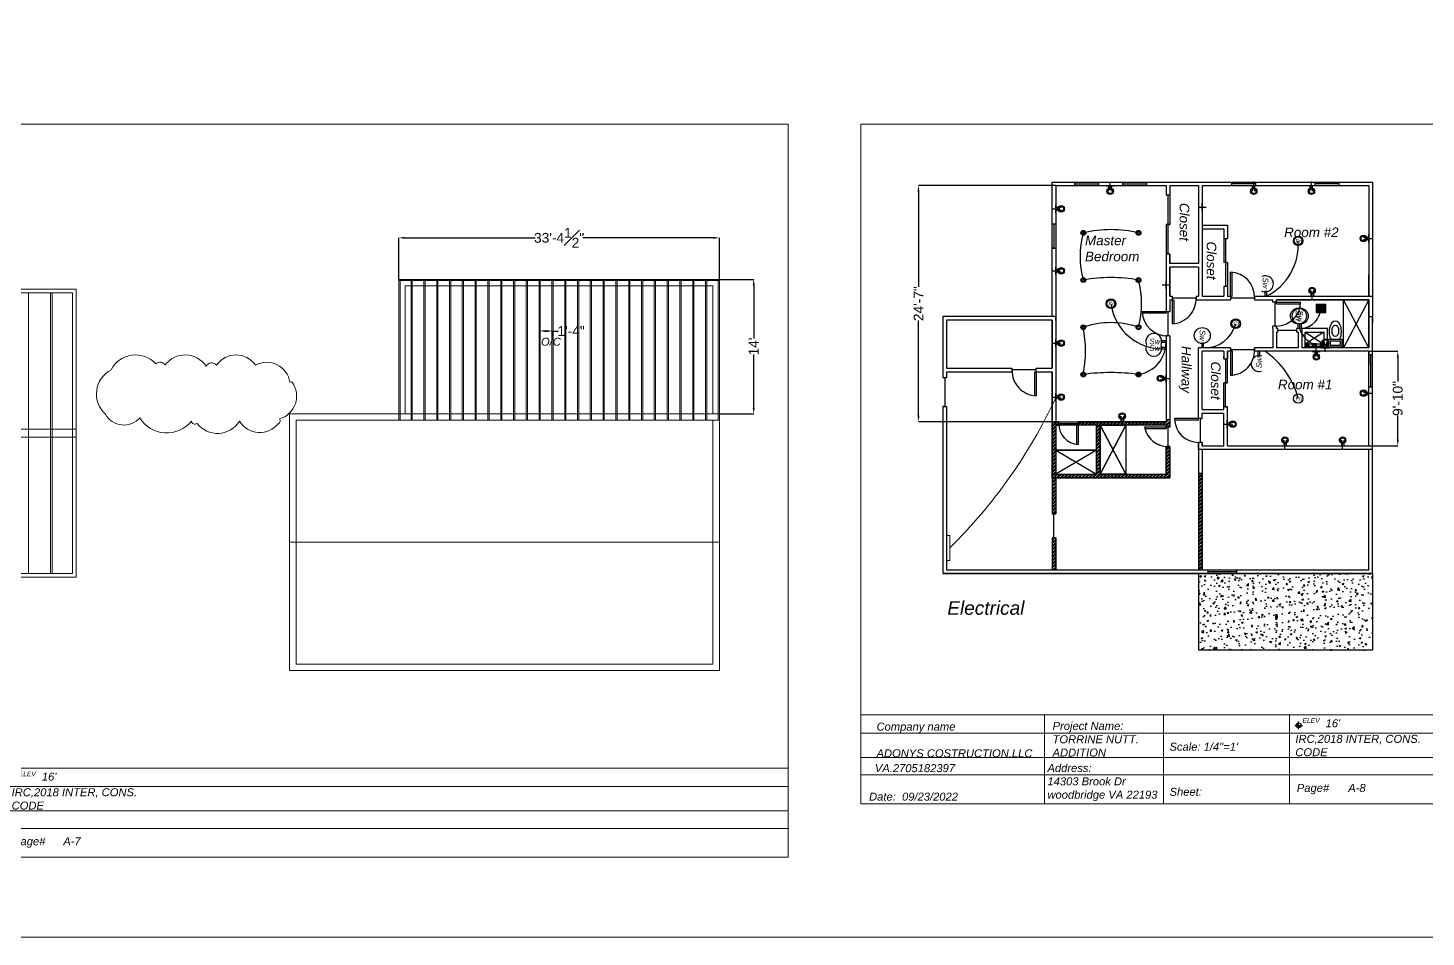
# Model space of a CAD drawing. Header units: inches. Extents: x 173 to 6056, y 183 to 2455.
# Drawn here: x 3331 to 5078, y 183 to 1319 of the extents above; entities that cross this region are included whole.
import ezdxf

# ---------------------------------------------------------------- set-up
doc = ezdxf.new("R2010")
doc.units = ezdxf.units.IN
doc.header["$MEASUREMENT"] = 0
doc.header["$PDMODE"] = 2
doc.header["$PDSIZE"] = 5
for name, color, linetype in [('Electrical', 7, 'Continuous'), ('Insulation', 7, 'Continuous'), ('Right side elevation', 7, 'Continuous')]:
    doc.layers.add(name, color=color, linetype=linetype)
doc.styles.add('Annotative', font='arial.ttf')
doc.styles.get("Standard").update_dxf_attribs({"font": 'ariali.ttf', "height": 10})
doc.dimstyles.get("Standard").update_dxf_attribs({"dimtxt": 12.25, "dimasz": 7.43, "dimexe": 0.18, "dimexo": 0.0625, "dimgap": 0.09, "dimtad": 0, "dimzin": 0, "dimdsep": 46, "dimlunit": 4, "dimtxsty": 'Annotative', "dimcen": 0.09, "dimadec": 0, "dimazin": 0, "dimtfac": 1, "dimtofl": 0, "dimtmove": 0, "dimatfit": 3, "dimfxl": 1, "dimfrac": 1, "dimtolj": 1, "dimtzin": 0, "dimlwd": -1, "dimarcsym": 0})
pattern_1 = [(45, (2617.3995, -2595.7446), (-2.2097087, 2.2097087), []), (45, (2617.3995, -2594.182), (-2.2097087, 2.2097087), [])]

# ---------------------------------------------------------------- blocks, each defined once
blk = doc.blocks.new('*D28')
at = {"layer": 'Defpoints', "color": 0, "lineweight": 0, "transparency": 16777216}
for p in [(4614.8, 1121.7), (4443.4, 826.7), (4614.8, 826.7)]:
    blk.add_point(p, dxfattribs=at)
at = {"layer": 'Right side elevation', "color": 0, "lineweight": -2, "transparency": 16777216}
for p, q in [((4614.8, 1121.7), (4443.2, 1121.7)), ((4614.8, 826.7), (4443.2, 826.7))]:
    blk.add_line(p, q, dxfattribs=at)
at = {"layer": 'Right side elevation', "color": 0, "transparency": 16777216}
for p, q in [((4443.4, 1114.3), (4443.4, 995.4)), ((4443.4, 834.1), (4443.4, 953))]:
    blk.add_line(p, q, dxfattribs=at)
at = {"layer": 'Right side elevation', "color": 0, "lineweight": 0, "transparency": 16777216}
for points in [[(4442.1, 1114.3), (4444.6, 1114.3), (4443.4, 1121.7)], [(4442.1, 834.1), (4444.6, 834.1), (4443.4, 826.7)]]:
    blk.add_solid(points, dxfattribs=at)
at = {"layer": 'Right side elevation', "color": 0, "transparency": 16777216, "insert": (4443.4, 974.2), "char_height": 12.25, "attachment_point": 5, "rotation": 90, "style": 'Annotative'}
blk.add_mtext('\\A1;24\'-7"', dxfattribs=at)
blk = doc.blocks.new('*U44')
at = {"layer": 'Right side elevation'}
for p, q in [((-6.6, 0), (0, 0)), ((-6.6, -2), (0, -2))]:
    blk.add_line(p, q, dxfattribs=at)
blk.add_circle((-15.5, -1.2), 10, dxfattribs=at)
at = {"layer": 'Right side elevation', "insert": (-22.5, 2.4), "char_height": 7, "attachment_point": 1}
blk.add_mtext_dynamic_manual_height_columns('Sw', width=14.504, gutter_width=8, heights=[0], dxfattribs=at)
blk = doc.blocks.new('vanity light')
at = {"layer": 'Right side elevation'}
for points in [[(-12, 2), (-7, 2), (-7, 5), (-12, 5)], [(-11, 3), (-8, 3), (-8, 4), (-11, 4)], [(-2.5, 2), (2.5, 2), (2.5, 5), (-2.5, 5)], [(-1.5, 3), (1.5, 3), (1.5, 4), (-1.5, 4)], [(7, 2), (12, 2), (12, 5), (7, 5)], [(8, 3), (11, 3), (11, 4), (8, 4)]]:
    blk.add_lwpolyline(points, close=True, dxfattribs=at)
for points in [[(-12, 2), (12, 2), (12, 0), (-12, 0)], [(-12, 2), (-12, 0)]]:
    blk.add_lwpolyline(points, dxfattribs=at)
blk = doc.blocks.new('*U31')
at = {"layer": 'Right side elevation'}
for points in [[(-8.5, 0), (8.5, 0), (8.5, 9), (-8.5, 9)], [(-6.5, 2), (6.5, 2), (6.5, 7), (-6.5, 7)]]:
    blk.add_lwpolyline(points, close=True, dxfattribs=at)
blk.add_ellipse((0, 18.8), major_axis=(0, 13.4), ratio=0.577623, start_param=3.896506, end_param=8.669865, dxfattribs=at)
blk.add_ellipse((0.1, 20.1), major_axis=(0, 7.21), ratio=0.575758, dxfattribs=at)
blk = doc.blocks.new('*D32')
at = {"layer": 'Defpoints', "color": 0, "lineweight": 0, "transparency": 16777216}
for p in [(5006.3, 914.7), (5042.3, 914.7), (5006.3, 796.7)]:
    blk.add_point(p, dxfattribs=at)
at = {"layer": 'Right side elevation', "color": 0, "lineweight": -2, "transparency": 16777216}
for p, q in [((5006.4, 914.7), (5042.5, 914.7)), ((5006.4, 796.7), (5042.5, 796.7))]:
    blk.add_line(p, q, dxfattribs=at)
at = {"layer": 'Right side elevation', "color": 0, "transparency": 16777216}
for p, q in [((5042.3, 907.3), (5042.3, 876.8)), ((5042.3, 804.1), (5042.3, 834.6))]:
    blk.add_line(p, q, dxfattribs=at)
at = {"layer": 'Right side elevation', "color": 0, "lineweight": 0, "transparency": 16777216}
for points in [[(5041.1, 907.3), (5043.6, 907.3), (5042.3, 914.7)], [(5041.1, 804.1), (5043.6, 804.1), (5042.3, 796.7)]]:
    blk.add_solid(points, dxfattribs=at)
at = {"layer": 'Right side elevation', "color": 0, "transparency": 16777216, "insert": (5042.3, 855.7), "char_height": 12.25, "attachment_point": 5, "rotation": 90, "style": 'Annotative'}
blk.add_mtext('\\A1;9\'-10"', dxfattribs=at)
blk = doc.blocks.new('recessed light')
at = {"layer": 'Right side elevation'}
for radius in [3, 2]:
    blk.add_circle((0, 0), radius, dxfattribs=at)
blk = doc.blocks.new('*U35')
at = {"layer": 'Right side elevation'}
for p, q in [((-6.9, 3), (0, 3)), ((-6.9, 0), (0, 0))]:
    blk.add_line(p, q, dxfattribs=at)
for radius in [4, 3]:
    blk.add_circle((-6.9, 1.5), radius, dxfattribs=at)
blk = doc.blocks.new('outlets')
at = {"layer": 'Right side elevation'}
for p, q in [((-6.9, 3), (0, 3)), ((-6.9, 0), (0, 0))]:
    blk.add_line(p, q, dxfattribs=at)
for radius in [4, 3]:
    blk.add_circle((-6.9, 1.5), radius, dxfattribs=at)
blk = doc.blocks.new('*D40')
at = {"layer": 'Defpoints', "color": 0, "linetype": 'Continuous', "lineweight": 0, "ltscale": 0.2, "transparency": 16777216}
for p in [(4194.5, 1056.5), (3794, 1004.6), (4194.5, 1004.6)]:
    blk.add_point(p, dxfattribs=at)
at = {"layer": 'Insulation', "color": 0, "lineweight": -2, "ltscale": 0.2, "transparency": 16777216}
for p, q in [((3794, 1004.6), (3794, 1056.6)), ((4194.5, 1004.6), (4194.5, 1056.6))]:
    blk.add_line(p, q, dxfattribs=at)
at = {"layer": 'Insulation', "color": 0, "ltscale": 0.2, "transparency": 16777216}
for p, q in [((3801.4, 1056.5), (3964.4, 1056.5)), ((4187.1, 1056.5), (4024.1, 1056.5))]:
    blk.add_line(p, q, dxfattribs=at)
at = {"layer": 'Insulation', "color": 0, "linetype": 'Continuous', "lineweight": 0, "ltscale": 0.2, "transparency": 16777216}
for points in [[(3801.4, 1057.7), (3801.4, 1055.2), (3794, 1056.5)], [(4187.1, 1057.7), (4187.1, 1055.2), (4194.5, 1056.5)]]:
    blk.add_solid(points, dxfattribs=at)
at = {"layer": 'Insulation', "color": 0, "linetype": 'Continuous', "lineweight": 0, "ltscale": 0.2, "transparency": 16777216, "insert": (3994.3, 1056.5), "char_height": 12.25, "attachment_point": 5, "style": 'Annotative'}
blk.add_mtext('\\A1;33\'-4{\\H1x;\\S1#2;}"', dxfattribs=at)
blk = doc.blocks.new('*D41')
at = {"layer": 'Defpoints', "color": 0, "linetype": 'Continuous', "lineweight": 0, "ltscale": 0.2, "transparency": 16777216}
for p in [(4194.5, 1004.6), (4194.5, 836.6), (4237.4, 836.6)]:
    blk.add_point(p, dxfattribs=at)
at = {"layer": 'Insulation', "color": 0, "lineweight": -2, "ltscale": 0.2, "transparency": 16777216}
for p, q in [((4194.6, 1004.6), (4237.6, 1004.6)), ((4194.6, 836.6), (4237.6, 836.6))]:
    blk.add_line(p, q, dxfattribs=at)
at = {"layer": 'Insulation', "color": 0, "ltscale": 0.2, "transparency": 16777216}
for p, q in [((4237.4, 997.2), (4237.4, 930.5)), ((4237.4, 844), (4237.4, 910.7))]:
    blk.add_line(p, q, dxfattribs=at)
at = {"layer": 'Insulation', "color": 0, "linetype": 'Continuous', "lineweight": 0, "ltscale": 0.2, "transparency": 16777216}
for points in [[(4236.2, 997.2), (4238.7, 997.2), (4237.4, 1004.6)], [(4236.2, 844), (4238.7, 844), (4237.4, 836.6)]]:
    blk.add_solid(points, dxfattribs=at)
at = {"layer": 'Insulation', "color": 0, "linetype": 'Continuous', "lineweight": 0, "ltscale": 0.2, "transparency": 16777216, "insert": (4237.4, 920.6), "char_height": 12.25, "attachment_point": 5, "rotation": 90, "style": 'Annotative'}
blk.add_mtext("\\A1;14'", dxfattribs=at)
blk = doc.blocks.new('*D55')
at = {"color": 0, "lineweight": -2, "ltscale": 0.08, "transparency": 16777216}
for p, q in [((3970, 932.6), (3970, 940.2)), ((3986, 932.6), (3986, 940.2))]:
    blk.add_line(p, q, dxfattribs=at)
at = {"color": 0, "ltscale": 0.08, "transparency": 16777216}
for p, q in [((3977.4, 940), (3978.6, 940)), ((3986, 940), (3993.4, 940))]:
    blk.add_line(p, q, dxfattribs=at)
at = {"color": 0, "linetype": 'Continuous', "lineweight": 0, "ltscale": 0.08, "transparency": 16777216}
for points in [[(3977.4, 941.3), (3977.4, 938.8), (3970, 940)], [(3978.6, 941.3), (3978.6, 938.8), (3986, 940)]]:
    blk.add_solid(points, dxfattribs=at)
at = {"layer": 'Defpoints', "color": 0, "linetype": 'Continuous', "lineweight": 0, "ltscale": 0.08, "transparency": 16777216}
for p in [(3970, 932.5), (3986, 940), (3986, 932.5)]:
    blk.add_point(p, dxfattribs=at)
at = {"color": 0, "linetype": 'Continuous', "lineweight": 0, "ltscale": 0.08, "transparency": 16777216, "insert": (4009.2, 940), "char_height": 12.25, "attachment_point": 5, "style": 'Annotative'}
blk.add_mtext('\\A1;1\'-4"', dxfattribs=at)
blk = doc.blocks.new('Elevation Symbol - Imperial')
at = {"color": 0}
for p, q in [((0, 0), (0.2, 0)), ((0.1, -0.1), (0.1, 0.1))]:
    blk.add_line(p, q, dxfattribs=at)
at = {"color": 0, "const_width": 0.0625}
for points in [[(0.1, 0.03125, 0.41421356), (0.06875, 0, 1)], [(0.1, -0.03125, 0.41421356), (0.13125, 0, 1)]]:
    blk.add_lwpolyline(points, format="xyb", dxfattribs=at)
at = {"color": 0}
blk.add_circle((0.1, 0), 0.0625, dxfattribs=at)
blk.add_attdef('ELEVATION', (0.2, 0.0625), '', height=0.125, dxfattribs=at)
blk = doc.blocks.new('*U111')
at = {"layer": 'Insulation', "linetype": 'Continuous', "lineweight": 0, "ltscale": 0.2}
for p, q in [((-475.1, -374.7), (-475.1, -485.9)), ((-326.3, -374.7), (-326.3, -485.9)), ((-168.9, -374.7), (-168.9, -485.9)), ((-704.6, -397.8), (808.7, -397.8)), ((-704.6, -428.3), (808.7, -428.3)), ((-704.6, -450), (808.7, -450))]:
    blk.add_line(p, q, dxfattribs=at)
for points in [[(-704.6, 430), (808.7, 430), (808.7, -374.7), (-704.6, -374.7)], [(-704.6, -374.7), (808.7, -374.7), (808.7, -485.9), (-704.6, -485.9)]]:
    blk.add_lwpolyline(points, close=True, dxfattribs=at)
at = {"layer": 'Insulation', "linetype": 'Continuous', "lineweight": 0, "ltscale": 0.2, "xscale": 48, "yscale": 48, "zscale": 48}
blk.add_blockref('Elevation Symbol - Imperial', (-162.3, -388), dxfattribs=at).add_auto_attribs({'ELEVATION': 'ELEV'})
at = {"linetype": 'Continuous', "lineweight": 0, "ltscale": 0.08, "char_height": 10, "attachment_point": 1}
for s, width, insert in [('IRC,2018 INTER, CONS. CODE', 161.562, (-161.6, -399.9)), ('VA.2705182397', 17.494, (-687.1, -436.5))]:
    blk.add_mtext_dynamic_manual_height_columns(s, width=width, gutter_width=50, heights=[0], dxfattribs=dict(at, insert=insert))
at = {"layer": 'Insulation', "linetype": 'Continuous', "lineweight": 0, "ltscale": 0.2, "char_height": 10, "attachment_point": 1}
for s, width, gutter_width, insert in [('Project Name:\\PTORRINE NUTT.  \\PADDITION ', 129.423, 20, (-465, -383.7)), ('Scale: 1/4"=1\'', 133.022, 50, (-318.9, -409.7)), ('Address:\\P14303 Brook Dr\\Pwoodbridge VA 22193', 143.463, 50, (-471.4, -436.3))]:
    blk.add_mtext_dynamic_manual_height_columns(s, width=width, gutter_width=gutter_width, heights=[0], dxfattribs=dict(at, insert=insert))
for s, insert in [("16'", (-123.8, -380.4)), ('Company name \\P\\PADONYS COSTRUCTION.LLC', (-685, -384.6)), ('Sheet:', (-318.8, -466)), ('Page#', (-159.8, -461.2))]:
    blk.add_mtext(s, dxfattribs=dict(at, insert=insert))
at = {"layer": 'Insulation', "linetype": 'Continuous', "lineweight": 0, "ltscale": 0.2, "insert": (-694.3, -472.1), "char_height": 10, "width": 141.209, "attachment_point": 1}
blk.add_mtext('Date:  09/23/2022', dxfattribs=at)
blk = doc.blocks.new('*U112')
at = {"layer": 'Insulation', "linetype": 'Continuous', "lineweight": 0, "ltscale": 0.2}
for p, q in [((-475.1, -374.7), (-475.1, -485.9)), ((-326.3, -374.7), (-326.3, -485.9)), ((-168.9, -374.7), (-168.9, -485.9)), ((-704.6, -397.8), (775.6, -397.8)), ((-704.6, -428.3), (775.6, -428.3)), ((-704.6, -450), (775.6, -450))]:
    blk.add_line(p, q, dxfattribs=at)
for points in [[(-704.6, 363.3), (775.6, 363.3), (775.6, -374.7), (-704.6, -374.7)], [(-704.6, -374.7), (775.6, -374.7), (775.6, -485.9), (-704.6, -485.9)]]:
    blk.add_lwpolyline(points, close=True, dxfattribs=at)
at = {"layer": 'Insulation', "linetype": 'Continuous', "lineweight": 0, "ltscale": 0.2, "xscale": 48, "yscale": 48, "zscale": 48}
blk.add_blockref('Elevation Symbol - Imperial', (-162.3, -388), dxfattribs=at).add_auto_attribs({'ELEVATION': 'ELEV'})
at = {"linetype": 'Continuous', "lineweight": 0, "ltscale": 0.08, "char_height": 10, "attachment_point": 1}
for s, width, insert in [('IRC,2018 INTER, CONS. CODE', 161.562, (-161.6, -399.9)), ('VA.2705182397', 17.494, (-687.1, -436.5))]:
    blk.add_mtext_dynamic_manual_height_columns(s, width=width, gutter_width=50, heights=[0], dxfattribs=dict(at, insert=insert))
at = {"layer": 'Insulation', "linetype": 'Continuous', "lineweight": 0, "ltscale": 0.2, "char_height": 10, "attachment_point": 1}
for s, width, gutter_width, insert in [('Project Name:\\PTORRINE NUTT.  \\PADDITION ', 129.423, 20, (-465, -383.7)), ('Scale: 1/4"=1\'', 133.022, 50, (-318.9, -409.7)), ('Address:\\P14303 Brook Dr\\Pwoodbridge VA 22193', 143.463, 50, (-471.4, -436.3))]:
    blk.add_mtext_dynamic_manual_height_columns(s, width=width, gutter_width=gutter_width, heights=[0], dxfattribs=dict(at, insert=insert))
for s, insert in [("16'", (-123.8, -380.4)), ('Company name \\P\\PADONYS COSTRUCTION.LLC', (-685, -384.6)), ('Sheet:', (-318.8, -466)), ('Page#', (-159.8, -461.2))]:
    blk.add_mtext(s, dxfattribs=dict(at, insert=insert))
at = {"layer": 'Insulation', "linetype": 'Continuous', "lineweight": 0, "ltscale": 0.2, "insert": (-694.3, -472.1), "char_height": 10, "width": 141.209, "attachment_point": 1}
blk.add_mtext('Date:  09/23/2022', dxfattribs=at)

msp = doc.modelspace()

# ---------------------------------------------------------------- hatches: boundary and pattern name
at = {"layer": 'Electrical'}
h = msp.add_hatch(dxfattribs=at)
h.set_pattern_fill('STEEL', color=256, scale=25, angle=1080)
h.set_pattern_definition(pattern_1)
h.paths.add_polyline_path([(4757.329, 829.699), (4752.829, 829.699), (4752.829, 826.699), (4642.829, 826.699), (4642.829, 822.199), (4752.829, 822.199), (4752.829, 819.699), (4756.579, 819.699), (4757.329, 819.699)])
h.paths.add_polyline_path([(4670.329, 822.199), (4665.829, 822.199), (4665.829, 761.199), (4614.829, 761.199), (4614.829, 791.199), (4614.829, 826.699), (4610.329, 826.699), (4610.329, 756.699), (4757.329, 756.699), (4757.329, 795.699, -0.0378008), (4752.829, 795.699), (4752.829, 761.199), (4670.329, 761.199)])
h = msp.add_hatch(dxfattribs=at)
h.set_pattern_fill('STEEL', color=256, scale=25, angle=1080)
h.set_pattern_definition(pattern_1)
h.paths.add_polyline_path([(4618.829, 826.699), (4614.829, 826.699), (4614.829, 822.199), (4618.829, 822.199, -0.02237685), (4618.829, 824.449)])
h = msp.add_hatch(dxfattribs=at)
h.set_pattern_fill('STEEL', color=256, scale=25, angle=1080)
h.set_pattern_definition(pattern_1)
h.paths.add_polyline_path([(4797.829, 762.199), (4793.329, 762.199), (4793.329, 641.699), (4797.829, 641.699)])
h.paths.add_polyline_path([(4614.829, 756.699), (4610.329, 756.699), (4610.329, 711.699), (4614.829, 711.699)])
h.paths.add_polyline_path([(4614.829, 681.699), (4610.329, 681.699), (4610.329, 641.699), (4614.829, 641.699)])
h = msp.add_hatch(dxfattribs=at)
h.set_pattern_fill('AR-CONC', color=256, scale=3, angle=1080)
h.set_pattern_definition([(50, (2617.4, -2595.745), (21.517805, -1.882564), [2.25, -24.75]), (355, (2617.4, -2595.745), (-4.16254, 22.56576), [1.8, -19.8]), (100.45144, (2619.193, -2595.901), (17.35527, 20.6832), [1.9122, -21.03426]), (46.1842, (2617.4, -2589.745), (32.01724, -4.96558), [3.375, -37.125]), (96.6356, (2620.068, -2590.158), (28.03986, 29.22356), [2.8683, -31.5514]), (351.1842, (2617.4, -2589.745), (28.03986, 29.22356), [2.7, -29.7]), (21, (2620.4, -2591.245), (17.90721, -12.07857), [2.25, -24.75]), (326, (2620.4, -2591.245), (7.29946, 21.7545), [1.8, -19.8]), (71.45144, (2621.892, -2592.251), (25.20667, 9.67593), [1.9122, -21.03426]), (37.5, (2617.3995, -2595.7446), (0.364796, 9.986816), [0, -19.56, 0, -20.1, 0, -19.875]), (7.5, (2617.4, -2595.745), (7.892086, 11.83235), [0, -11.46, 0, -19.11, 0, -7.575]), (327.5, (2610.7095, -2595.745), (16.014673, -0.676646), [0, -7.5, 0, -23.4, 0, -31.05]), (317.5, (2607.71, -2595.745), (17.495585, 3.00315), [0, -9.75, 0, -15.54, 0, -22.05])])
h.paths.add_polyline_path([(5010.829, 541.199), (5010.829, 637.199), (4793.329, 637.199), (4793.329, 541.199)])

# ---------------------------------------------------------------- linework, layer by layer
at = {"linetype": 'Continuous', "lineweight": 0, "ltscale": 0.08}
for p, q in [((3969.258, 932.523), (3970.758, 932.523)), ((3985.258, 932.523), (3986.758, 932.523))]:
    msp.add_line(p, q, dxfattribs=at)
msp.add_lwpolyline([(172.856, 2454.82), (6055.515, 2454.82), (6055.515, 182.679), (172.856, 182.679)], close=True, dxfattribs=at)
at = {"linetype": 'ByBlock', "lineweight": 0, "ltscale": 0.08}
msp.add_lwpolyline([(3434.476, 891.715, -0.52056705), (3490.3, 898.869, -0.52056705), (3490.3, 898.869, -0.52056705), (3501.752, 897.438, -0.52056705), (3553.282, 896.007, -0.52056705), (3553.282, 896.007, -0.52056705), (3566.165, 897.438, -0.52056705), (3614.832, 897.438, -0.52056705), (3614.832, 897.438, -0.52056705), (3614.832, 897.438, -0.52056705), (3657.774, 875.975, -0.52056705), (3657.774, 875.975, -0.52056705), (3660.637, 875.975, -0.52056705), (3644.892, 830.187, -0.52056705), (3644.892, 830.187, -0.52056705), (3643.46, 824.464, -0.52056705), (3594.793, 827.326, -0.52056705), (3594.793, 827.326, -0.52056705), (3541.831, 824.464, -0.52056705), (3541.831, 824.464, -0.52056705), (3534.674, 827.326, -0.52056705), (3470.261, 831.618, -0.52056705), (3470.261, 831.618, -0.52056705), (3427.319, 835.911, -0.52056705)], format="xyb", close=True, dxfattribs=at)
at = {"linetype": 'Continuous', "lineweight": 0, "ltscale": 0.08}
msp.add_arc((4026.268, 1131.944), 649.928, 314.564001, 334.874744, dxfattribs=at)
at = {"layer": 'Defpoints', "color": 0, "linetype": 'Continuous', "lineweight": 0, "ltscale": 0.35}
for p, q in [((3331.296, 636.823), (3331.296, 987.823)), ((3358.827, 636.823), (3358.827, 987.823)), ((3360.662, 636.823), (3360.662, 987.823))]:
    msp.add_line(p, q, dxfattribs=at)
at = {"layer": 'Electrical'}
for p, q in [((4610.329, 1126.199), (5010.829, 1126.199)), ((4610.329, 958.199), (4610.329, 1126.199)), ((4614.829, 1121.699), (4752.829, 1121.699)), ((4614.829, 1121.699), (4614.829, 826.699)), ((4638.829, 1121.699), (4638.829, 1126.199)), ((4638.829, 1123.949), (4668.829, 1123.949)), ((4668.829, 1121.699), (4668.829, 1126.199)), ((4698.829, 1121.699), (4698.829, 1126.199)), ((4698.829, 1123.949), (4728.829, 1123.949)), ((4728.829, 1121.699), (4728.829, 1126.199)), ((4752.829, 1121.699), (4752.829, 1109.699)), ((4757.329, 1121.699), (4793.329, 1121.699)), ((4757.329, 1121.699), (4757.329, 1072.949)), ((4757.329, 1121.699), (4757.329, 1072.949)), ((4757.329, 1121.699), (4757.329, 1109.699)), ((4793.329, 1121.699), (4793.329, 1024.199)), ((4797.829, 1121.699), (4797.829, 983.699)), ((4797.829, 1121.699), (5006.329, 1121.699)), ((4834.954, 1121.699), (4834.954, 1126.199)), ((4864.954, 1123.949), (4834.954, 1123.949)), ((4864.954, 1121.699), (4864.954, 1126.199)), ((4939.204, 1121.699), (4939.204, 1126.199)), ((4969.204, 1123.949), (4939.204, 1123.949)), ((4969.204, 1121.699), (4969.204, 1126.199)), ((5006.329, 1121.699), (5006.329, 983.699)), ((5010.829, 1126.199), (5010.829, 950.199)), ((4757.329, 1109.699), (4752.829, 1109.699)), ((4755.079, 1109.699), (4755.079, 1036.199)), ((4614.829, 1073.699), (4610.329, 1073.699)), ((4612.579, 1073.699), (4612.579, 1043.699)), ((4752.829, 1072.949), (4752.829, 962.199)), ((4757.329, 1072.949), (4752.829, 1072.949)), ((4755.079, 1072.949), (4757.329, 1072.949)), ((4797.829, 1072.199), (4829.329, 1072.199)), ((4797.829, 1067.699), (4824.829, 1067.699)), ((4824.829, 1067.699), (4824.829, 1025.699)), ((4829.329, 1072.199), (4829.329, 1055.699)), ((4824.829, 1055.699), (4829.329, 1055.699)), ((4827.079, 1055.699), (4827.079, 995.699)), ((4612.579, 1043.699), (4610.329, 1043.699)), ((4610.329, 1043.699), (4614.829, 1043.699)), ((4757.329, 1036.199), (4752.829, 1036.199)), ((4757.329, 1036.199), (4757.329, 1024.199)), ((4757.329, 1036.199), (4757.329, 1024.199)), ((4757.329, 1024.199), (4757.329, 1036.199)), ((4793.329, 1024.199), (4757.329, 1024.199)), ((4757.329, 1019.699), (4757.329, 983.699)), ((4757.329, 983.699), (4757.329, 1019.699)), ((4793.329, 1019.699), (4757.329, 1019.699)), ((4793.329, 1019.699), (4793.329, 983.699)), ((4829.329, 1025.699), (4824.829, 1025.699)), ((4827.079, 1025.699), (4829.329, 1025.699)), ((4829.329, 1025.699), (4829.329, 983.699)), ((4833.329, 983.699), (4833.329, 1013.699)), ((4835.329, 983.699), (4835.329, 1013.699)), ((5006.329, 983.699), (5006.329, 1010.199)), ((4757.329, 983.699), (4760.329, 983.699)), ((4757.329, 979.199), (4762.329, 979.199)), ((4757.329, 979.199), (4757.329, 964.199)), ((4760.329, 983.699), (4760.329, 979.199)), ((4760.329, 981.449), (4790.329, 981.449)), ((4760.329, 979.199), (4760.329, 949.199)), ((4762.329, 979.199), (4762.329, 949.199)), ((4790.329, 983.699), (4793.329, 983.699)), ((4790.329, 983.699), (4790.329, 979.199)), ((4790.329, 979.199), (4793.329, 979.199)), ((4793.329, 979.199), (4833.329, 979.199)), ((4797.829, 983.699), (4824.829, 983.699)), ((4824.829, 995.699), (4824.829, 983.699)), ((4829.329, 995.699), (4824.829, 995.699)), ((4829.329, 983.699), (4835.329, 983.699)), ((4833.329, 983.699), (4833.329, 979.199)), ((4833.329, 981.449), (4863.329, 981.449)), ((4863.329, 983.699), (5006.329, 983.699)), ((4863.329, 981.449), (4863.329, 983.699)), ((4863.329, 983.699), (4863.329, 979.199)), ((4863.329, 979.199), (4886.329, 979.199)), ((4886.329, 976.199), (4886.329, 979.199)), ((4890.829, 979.199), (5006.329, 979.199)), ((5006.329, 979.199), (4890.829, 979.199)), ((4890.829, 974.199), (4890.829, 979.199)), ((4974.329, 919.199), (4974.329, 979.199)), ((5006.329, 979.199), (4974.329, 919.199)), ((5006.329, 919.199), (4974.329, 979.199)), ((5006.329, 983.699), (5010.829, 983.699)), ((5006.329, 979.199), (5006.329, 919.199)), ((5006.329, 919.199), (5006.329, 979.199)), ((4752.829, 964.199), (4722.829, 964.199)), ((4752.829, 962.199), (4722.829, 962.199)), ((4757.329, 964.199), (4752.829, 964.199)), ((4755.079, 964.199), (4755.079, 934.199)), ((4890.829, 976.199), (4886.329, 976.199)), ((4888.579, 976.199), (4888.579, 946.199)), ((4890.829, 974.199), (4890.829, 976.199)), ((4890.829, 976.199), (4920.829, 976.199)), ((4890.829, 974.199), (4920.829, 974.199)), ((4478.329, 953.699), (4478.329, 893.699)), ((4614.829, 958.199), (4590.829, 958.199)), ((4610.329, 953.699), (4610.329, 893.699)), ((4610.329, 893.699), (4610.329, 953.699)), ((4614.829, 958.199), (4614.829, 953.699)), ((4614.829, 953.699), (4614.829, 958.199)), ((4614.829, 953.699), (4614.829, 761.199)), ((4886.329, 943.199), (4886.329, 946.199)), ((4890.829, 946.199), (4886.329, 946.199)), ((4890.829, 943.199), (4890.829, 946.199)), ((5006.329, 945.699), (5006.261, 919.199)), ((5006.329, 958.199), (5006.329, 953.699)), ((5006.329, 958.199), (5010.829, 958.199)), ((5006.329, 950.199), (5006.329, 945.699)), ((5006.329, 919.199), (5006.329, 945.699)), ((5010.829, 792.199), (5010.829, 958.199)), ((4752.829, 934.199), (4752.829, 827.298)), ((4757.329, 934.199), (4752.829, 934.199)), ((4757.329, 934.199), (4757.329, 829.699)), ((4886.329, 943.199), (4886.329, 919.199)), ((4892.329, 943.199), (4890.829, 943.199)), ((4892.329, 938.699), (4890.829, 938.699)), ((4890.829, 938.699), (4890.829, 919.199)), ((4892.329, 938.699), (4892.329, 943.199)), ((4892.329, 940.949), (4916.329, 940.949)), ((4922.329, 943.199), (4916.329, 943.199)), ((4916.329, 938.699), (4916.329, 943.199)), ((4917.829, 938.699), (4916.329, 938.699)), ((4917.829, 938.699), (4917.829, 919.199)), ((4954.329, 943.199), (4922.329, 943.199)), ((4922.329, 943.199), (4922.329, 919.199)), ((4949.9, 938.696), (4926.545, 923.776)), ((4926.545, 923.776), (4926.545, 938.696)), ((4926.545, 938.696), (4949.9, 923.776)), ((4954.329, 919.199), (4954.329, 943.199)), ((5006.268, 921.888), (5006.268, 936.888)), ((4793.329, 828.721), (4793.329, 919.199)), ((4833.329, 919.199), (4793.329, 919.199)), ((4797.829, 841.952), (4797.829, 914.699)), ((4824.829, 914.699), (4797.829, 914.699)), ((4824.829, 914.699), (4824.829, 905.199)), ((4824.829, 905.199), (4824.829, 909.199)), ((4835.329, 914.699), (4829.329, 914.699)), ((4829.329, 875.199), (4829.329, 914.699)), ((4829.329, 914.699), (4829.329, 905.199)), ((4833.329, 914.699), (4833.329, 884.699)), ((4835.329, 914.699), (4835.329, 884.699)), ((4886.329, 919.199), (4863.329, 919.199)), ((5006.329, 914.699), (4863.329, 914.699)), ((4917.829, 919.199), (4890.829, 919.199)), ((5006.329, 919.199), (4922.329, 919.199)), ((5006.249, 914.699), (5006.206, 898.077)), ((5006.268, 921.888), (5006.268, 919.199)), ((5006.268, 914.699), (5006.268, 906.888)), ((5006.329, 796.699), (5006.329, 914.699)), ((5006.329, 870.199), (5006.329, 914.699)), ((5010.829, 910.199), (5006.329, 910.199)), ((5008.579, 870.199), (5008.579, 910.199)), ((5008.579, 910.199), (5010.829, 910.199)), ((4824.829, 905.199), (4829.329, 905.199)), ((4827.079, 905.199), (4827.079, 875.199)), ((4478.329, 881.699), (4473.829, 881.699)), ((4476.079, 881.699), (4476.079, 845.699)), ((4478.329, 889.199), (4478.329, 881.699)), ((4610.329, 756.699), (4610.329, 889.199)), ((4610.329, 889.199), (4610.329, 756.699)), ((4824.829, 841.952), (4824.829, 875.199)), ((4829.329, 875.199), (4824.829, 875.199)), ((4826.582, 875.199), (4826.582, 845.199)), ((4827.079, 875.199), (4829.329, 875.199)), ((5006.329, 870.199), (5010.829, 870.199)), ((5010.829, 870.199), (5006.329, 870.199)), ((4476.079, 845.699), (4473.829, 845.699)), ((4473.829, 845.699), (4478.329, 845.699)), ((4793.329, 828.721), (4793.329, 852.199)), ((4797.829, 841.952), (4797.829, 852.199)), ((4797.829, 841.952), (4797.829, 842.449)), ((4797.829, 841.952), (4824.829, 841.952)), ((4824.829, 841.952), (4824.829, 852.199)), ((4829.329, 845.199), (4824.829, 845.199)), ((4827.079, 845.199), (4829.329, 845.199)), ((4829.329, 796.699), (4829.329, 845.199)), ((4618.829, 826.699), (4610.329, 826.699)), ((4614.829, 826.699), (4752.829, 826.699)), ((4618.829, 822.199), (4614.829, 822.199)), ((4614.829, 822.199), (4614.829, 791.199)), ((4665.829, 822.199), (4614.829, 822.199)), ((4614.829, 822.199), (4618.829, 822.199)), ((4618.829, 822.199), (4618.829, 826.699)), ((4618.829, 824.449), (4642.829, 824.449)), ((4752.829, 822.199), (4640.829, 822.199)), ((4640.829, 822.199), (4640.829, 798.199)), ((4752.829, 826.699), (4642.829, 826.699)), ((4642.829, 824.449), (4642.829, 826.699)), ((4642.829, 826.699), (4642.829, 822.199)), ((4642.829, 822.199), (4642.829, 798.199)), ((4665.829, 761.199), (4665.829, 822.199)), ((4665.829, 761.199), (4665.829, 822.199)), ((4670.329, 761.199), (4670.329, 822.199)), ((4752.829, 822.199), (4670.329, 822.199)), ((4670.329, 822.199), (4670.329, 761.199)), ((4670.329, 822.199), (4702.329, 822.199)), ((4702.329, 822.199), (4670.329, 761.199)), ((4702.329, 761.199), (4670.329, 822.199)), ((4670.329, 761.199), (4670.329, 822.199)), ((4670.329, 822.199), (4702.329, 761.199)), ((4670.329, 761.199), (4702.329, 822.199)), ((4752.829, 822.199), (4671.829, 822.199)), ((4702.329, 822.199), (4702.329, 761.199)), ((4702.329, 822.199), (4702.329, 761.199)), ((4752.829, 831.699), (4752.829, 826.699)), ((4752.829, 819.699), (4752.829, 822.199)), ((4752.829, 822.199), (4752.829, 817.699)), ((4757.329, 829.699), (4757.329, 819.699)), ((4793.329, 830.721), (4763.329, 830.721)), ((4793.329, 828.721), (4763.329, 828.721)), ((4797.829, 830.721), (4793.329, 830.721)), ((4795.579, 800.721), (4795.579, 830.721)), ((4795.579, 830.721), (4797.829, 830.721)), ((4797.829, 830.721), (4797.829, 837.452)), ((4797.829, 837.452), (4824.829, 837.452)), ((4797.829, 830.721), (4797.829, 837.452)), ((4824.829, 796.699), (4824.829, 837.452)), ((4755.829, 819.699), (4725.829, 819.699)), ((4756.579, 819.699), (4725.829, 819.699)), ((4752.829, 817.699), (4726.425, 817.699)), ((4757.329, 819.699), (4752.829, 819.699)), ((4752.829, 817.699), (4752.829, 819.699)), ((4755.079, 819.699), (4755.079, 795.699)), ((4755.079, 819.699), (4755.079, 795.699)), ((4665.829, 791.699), (4614.829, 791.199)), ((4614.829, 791.199), (4665.829, 791.199)), ((4665.829, 791.199), (4614.829, 761.199)), ((4614.829, 791.199), (4665.829, 761.199)), ((4614.829, 791.199), (4614.829, 761.199)), ((4614.829, 791.199), (4614.829, 761.199)), ((4665.829, 791.199), (4614.829, 761.199)), ((4614.829, 791.199), (4665.829, 761.199)), ((4665.829, 761.199), (4665.829, 791.199)), ((4752.829, 795.699), (4752.829, 795.771)), ((4757.329, 795.699), (4752.829, 795.699)), ((4752.829, 761.199), (4752.829, 795.699)), ((4752.829, 795.699), (4752.829, 761.199)), ((4757.329, 795.699), (4755.829, 795.699)), ((4757.329, 795.699), (4757.329, 756.699)), ((4757.329, 795.699), (4757.329, 756.699)), ((4793.329, 800.721), (4793.329, 796.699)), ((4793.329, 792.199), (4793.329, 800.721)), ((4793.329, 792.199), (4793.329, 800.721)), ((4797.829, 800.721), (4793.329, 800.721)), ((4793.329, 796.699), (4793.329, 792.199)), ((4793.329, 792.199), (4793.329, 641.699)), ((4793.329, 792.199), (5010.829, 792.199)), ((4797.829, 800.721), (4797.829, 796.699)), ((4797.829, 796.699), (4797.829, 800.721)), ((4797.829, 796.699), (4797.829, 800.699)), ((4797.829, 796.699), (4824.829, 796.699)), ((4797.829, 796.699), (4824.829, 796.699)), ((4797.829, 792.199), (4797.829, 641.699)), ((4829.329, 796.699), (5006.329, 796.699)), ((4610.329, 756.699), (4757.329, 756.699)), ((4757.329, 756.699), (4610.329, 756.699)), ((4610.329, 756.699), (4610.329, 711.699)), ((4614.829, 761.199), (4665.829, 761.199)), ((4614.829, 761.199), (4665.829, 761.199)), ((4614.829, 761.199), (4665.829, 761.199)), ((4614.829, 756.699), (4614.829, 711.699)), ((4670.329, 761.199), (4752.829, 761.199)), ((4670.329, 761.199), (4752.829, 761.199)), ((4670.329, 761.199), (4702.329, 761.199)), ((4702.329, 761.199), (4670.329, 761.199)), ((4702.329, 761.199), (4670.329, 761.199)), ((4793.329, 762.199), (4797.829, 762.199)), ((4612.579, 711.699), (4610.329, 711.699)), ((4610.329, 711.699), (4614.829, 711.699)), ((4612.579, 681.699), (4612.579, 711.699)), ((4610.329, 681.699), (4610.329, 641.699)), ((4614.829, 681.699), (4610.329, 681.699)), ((4614.829, 681.699), (4614.829, 641.699)), ((4614.829, 641.699), (4614.829, 681.699)), ((5010.829, 637.199), (4473.829, 637.199)), ((4793.329, 637.199), (4793.329, 541.199)), ((4800.829, 641.699), (4804.829, 641.699)), ((4804.829, 641.699), (4804.829, 637.199)), ((4804.829, 639.449), (4840.829, 639.449)), ((4840.829, 639.449), (4840.829, 641.699)), ((4840.829, 641.699), (4840.829, 637.199)), ((5010.829, 637.199), (5010.829, 541.199)), ((5010.829, 541.199), (4793.329, 541.199))]:
    msp.add_line(p, q, dxfattribs=at)
for points in [[(4473.829, 845.699), (4473.829, 637.199), (5010.829, 637.199), (5010.829, 958.199)], [(4614.829, 958.199), (4473.829, 958.199), (4473.829, 881.699)], [(4610.329, 953.699), (4478.329, 953.699), (4478.329, 893.699)], [(5006.329, 919.199), (5006.329, 953.699)], [(4833.329, 919.199), (4833.329, 914.699)], [(4833.329, 916.949), (4863.329, 916.949), (4863.329, 919.199)], [(4863.329, 919.199), (4863.329, 914.699)], [(5006.329, 796.699), (5006.329, 914.699)], [(4478.329, 889.199), (4478.329, 881.699)], [(4478.329, 845.699), (4478.329, 641.699), (5006.329, 641.699), (5006.329, 792.199)]]:
    msp.add_lwpolyline(points, dxfattribs=at)
msp.add_lwpolyline([(4926.545, 938.696), (4949.9, 938.696), (4949.9, 923.776), (4926.545, 923.776)], close=True, dxfattribs=at)
for centre, radius, start, end in [((4832.204, 982.574), 31.145, 357.929969, 87.929969), ((4759.204, 980.324), 31.145, 272.070031, 2.070031), ((4753.954, 965.324), 31.145, 182.070031, 272.070031), ((4890.829, 976.199), 30, 270, 0), ((4832.204, 915.824), 31.145, 272.070031, 2.070031), ((4643.954, 823.324), 25.15, 177.43623, 267.43623), ((4793.329, 830.721), 30, 180, 270), ((4754.902, 825.308), 29.609, 190.919397, 270.341969), ((4755.079, 825.418), 29.804, 191.062512, 274.329591)]:
    msp.add_arc(centre, radius, start, end, dxfattribs=at)
at = {"layer": 'Insulation', "linetype": 'Continuous', "lineweight": 0, "ltscale": 0.2}
for p, q in [((4194.508, 1004.583), (3794.008, 1004.583)), ((3794.008, 1004.583), (3794.008, 828.583)), ((4194.508, 1003.083), (3794.008, 1003.083)), ((3795.508, 1003.083), (3795.508, 828.583)), ((4186.508, 996.583), (3802.008, 996.583)), ((3802.008, 996.583), (3802.008, 836.583)), ((3809.258, 1003.083), (3809.258, 828.583)), ((3810.758, 1003.083), (3810.758, 828.583)), ((3825.258, 1003.083), (3825.258, 828.583)), ((3826.758, 1003.083), (3826.758, 828.583)), ((3841.258, 1003.083), (3841.258, 828.583)), ((3842.758, 1003.083), (3842.758, 828.583)), ((3857.258, 1003.083), (3857.258, 828.583)), ((3858.758, 1003.083), (3858.758, 828.583)), ((3873.258, 1003.083), (3873.258, 828.583)), ((3874.758, 1003.083), (3874.758, 828.583)), ((3889.258, 1003.083), (3889.258, 828.583)), ((3890.758, 1003.083), (3890.758, 828.583)), ((3905.258, 1003.083), (3905.258, 828.583)), ((3906.758, 1003.083), (3906.758, 828.583)), ((3921.258, 1003.083), (3921.258, 828.583)), ((3922.758, 1003.083), (3922.758, 828.583)), ((3937.258, 1003.083), (3937.258, 828.583)), ((3938.758, 1003.083), (3938.758, 828.583)), ((3953.258, 1003.083), (3953.258, 828.583)), ((3954.758, 1003.083), (3954.758, 828.583)), ((3969.258, 1003.083), (3969.258, 828.583)), ((3970.758, 1003.083), (3970.758, 828.583)), ((3985.258, 1003.083), (3985.258, 828.583)), ((3986.758, 1003.083), (3986.758, 828.583)), ((4001.258, 1003.083), (4001.258, 828.583)), ((4002.758, 1003.083), (4002.758, 828.583)), ((4017.258, 1003.083), (4017.258, 828.583)), ((4018.758, 1003.083), (4018.758, 828.583)), ((4033.258, 1003.083), (4033.258, 828.583)), ((4034.758, 1003.083), (4034.758, 828.583)), ((4049.258, 1003.083), (4049.258, 828.583)), ((4050.758, 1003.083), (4050.758, 828.583)), ((4065.258, 1003.083), (4065.258, 828.583)), ((4066.758, 1003.083), (4066.758, 828.583)), ((4081.258, 1003.083), (4081.258, 828.583)), ((4082.758, 1003.083), (4082.758, 828.583)), ((4097.258, 1003.083), (4097.258, 828.583)), ((4098.758, 1003.083), (4098.758, 828.583)), ((4113.258, 1003.083), (4113.258, 828.583)), ((4114.758, 1003.083), (4114.758, 828.583)), ((4129.258, 1003.083), (4129.258, 828.583)), ((4130.758, 1003.083), (4130.758, 828.583)), ((4145.258, 1003.083), (4145.258, 828.583)), ((4146.758, 1003.083), (4146.758, 828.583)), ((4161.258, 1003.083), (4161.258, 828.583)), ((4162.758, 1003.083), (4162.758, 828.583)), ((4177.258, 1003.083), (4177.258, 828.583)), ((4178.758, 1003.083), (4178.758, 828.583)), ((4186.508, 836.583), (4186.508, 996.583)), ((4193.008, 828.583), (4193.008, 1003.083)), ((4194.508, 836.583), (4194.508, 1004.583)), ((3794.008, 836.583), (4194.508, 836.583)), ((4186.508, 828.583), (4194.508, 828.583)), ((3390.562, 817.323), (2853.562, 817.323)), ((3390.562, 807.323), (3059.93, 807.323)), ((3657.508, 676.083), (4194.508, 676.083))]:
    msp.add_line(p, q, dxfattribs=at)
msp.add_lwpolyline([(2853.562, 992.323), (3390.562, 992.323), (3390.562, 632.323), (2853.562, 632.323), (2853.562, 992.323), (2853.562, 812.323)], dxfattribs=at)
for points in [[(2858.062, 987.823), (3386.062, 987.823), (3386.062, 636.823), (2858.062, 636.823)], [(4194.508, 515.583), (4194.508, 836.583), (3657.508, 836.583), (3657.508, 515.583)], [(4186.508, 523.583), (4186.508, 828.583), (3665.508, 828.583), (3665.508, 523.583)], [(4478.544, 653.359), (4482.326, 653.359), (4482.326, 684.424), (4478.544, 684.424)]]:
    msp.add_lwpolyline(points, close=True, dxfattribs=at)
at = {"layer": 'Right side elevation'}
for p, q in [((4876.093, 990.212), (4876.093, 983.563)), ((4878.093, 990.212), (4878.093, 983.563)), ((4746.176, 928.084), (4752.826, 928.084)), ((4746.176, 926.084), (4752.826, 926.084)), ((4746.176, 919.798), (4752.826, 919.798)), ((4746.176, 917.798), (4752.826, 917.798)), ((4867.798, 908.05), (4867.798, 914.699)), ((4869.798, 908.05), (4869.798, 914.699)), ((4478.329, 893.699), (4560.329, 893.699)), ((4560.329, 889.199), (4560.329, 893.699)), ((4590.329, 891.449), (4560.329, 891.449)), ((4590.329, 893.699), (4610.329, 893.699)), ((4478.329, 889.199), (4560.329, 889.199)), ((4478.329, 889.199), (4560.329, 889.199)), ((4588.329, 889.199), (4588.329, 859.199)), ((4588.329, 889.199), (4610.329, 889.199)), ((4590.329, 889.199), (4590.329, 859.199))]:
    msp.add_line(p, q, dxfattribs=at)
for points in [[(4940.347, 963.212), (4952.347, 963.212), (4952.347, 973.157), (4940.347, 973.157)], [(4941.347, 964.212), (4951.347, 964.212), (4951.347, 972.157), (4941.347, 972.157)], [(4942.347, 965.212), (4950.347, 965.212), (4950.347, 971.157), (4942.347, 971.157)], [(4943.347, 966.212), (4949.347, 966.212), (4949.347, 970.157), (4943.347, 970.157)], [(4944.347, 967.212), (4948.347, 967.212), (4948.347, 969.157), (4944.347, 969.157)]]:
    msp.add_lwpolyline(points, close=True, dxfattribs=at)
msp.add_lwpolyline([(4590.329, 889.199), (4590.329, 893.699)], dxfattribs=at)
for centre, radius in [((4649.329, 1062.699), 3), ((4649.329, 1062.699), 2), ((4917.829, 1052.699), 6), ((4917.829, 1052.699), 5), ((4649.329, 1003.699), 3), ((4649.329, 1003.699), 2), ((4718.329, 1003.699), 3), ((4718.329, 1003.699), 2), ((4683.829, 974.199), 6), ((4683.829, 974.199), 5), ((4649.329, 944.699), 3), ((4649.329, 944.699), 2), ((4718.329, 944.699), 3), ((4718.329, 944.699), 2), ((4839.817, 949.199), 6), ((4839.817, 949.199), 5), ((4649.329, 885.699), 3), ((4649.329, 885.699), 2), ((4718.329, 885.699), 3), ((4718.329, 885.699), 2), ((4917.829, 855.699), 6)]:
    msp.add_circle(centre, radius, dxfattribs=at)
for centre, radius, start, end in [((4683.829, 915.442), 151.245, 76.81433, 103.18567), ((4754.87, 1033.199), 109.586, 164.383633, 195.616367), ((4846.837, 1047.64), 71.172, 296.050064, 4.075828), ((4683.829, 816.15), 190.695, 79.576833, 100.423167), ((4608.251, 974.199), 113.962, 344.99771, 15.00229), ((4876.905, 999.023), 10, 242.41242, 115.85272), ((4748.352, 982.788), 65.092, 187.582383, 273.205604), ((4919.596, 969.887), 26.762, 274.252078, 358.437374), ((4683.829, 845.865), 104.683, 70.757498, 109.242502), ((4495.812, 915.199), 156.326, 349.122583, 10.877417), ((4800.761, 959.155), 40.305, 267.878709, 345.699168), ((4712.034, 926.002), 40.792, 278.877416, 0.114369), ((4737.365, 926.896), 10, 335.524665, 204.475335), ((4950.131, 952.977), 32.078, 197.748185, 248.182108), ((4737.365, 918.61), 10, 155.524665, 24.475335), ((4868.986, 899.239), 10, 69.47705, 135.655118), ((4819.733, 830.672), 101.238, 14.312236, 55.955812), ((4591.454, 890.324), 31.145, 177.929969, 267.929969), ((4868.986, 899.239), 10, 175.802857, 288.090474), ((4683.829, 638.375), 249.718, 82.05886, 97.94114)]:
    msp.add_arc(centre, radius, start, end, dxfattribs=at)
for p in [(4682.766, 1121.421), (4862.329, 1121.699), (4934.329, 1121.699), (4614.805, 1092.758), (4797.992, 1094.651), (5006.329, 1055.699), (4614.802, 1015.265), (4752.821, 997.641), (4935.329, 983.699), (4614.883, 924.967), (4940.398, 914.473), (4951.49, 919.181), (4752.79, 880.845), (4614.79, 857.545), (5006.224, 862.315), (4697.79, 826.795), (4829.267, 823.545), (4901.329, 796.699), (4973.329, 796.699)]:
    msp.add_point(p, dxfattribs=at)

# ---------------------------------------------------------------- block references
at = {"linetype": 'Continuous', "lineweight": 0, "ltscale": 0.08}
for name, p in [('*U111', (3471.687, 768.527)), ('*U112', (5075.931, 835.227))]:
    msp.add_blockref(name, p, dxfattribs=at)
at = {"layer": 'Right side elevation'}
for name, p, rotation in [('outlets', (4684.413, 1121.699), 89.9999999999999), ('outlets', (4863.829, 1121.699), 89.9999999999999), ('outlets', (4935.887, 1121.699), 89.9999999999999), ('outlets', (4614.861, 1094.25), 180), ('outlets', (4614.743, 1016.739), 180), ('outlets', (4933.795, 983.607), 270.3453770286801), ('*U44', (4919.329, 943.199), 270), ('*U44', (4921.58, 943.199), 270), ('*U44', (4799.269, 918.878), 270), ('outlets', (4614.766, 926.417), 180), ('outlets', (4950.209, 919.197), 270), ('outlets', (4941.995, 914.692), 89.99999999999999), ('outlets', (4614.701, 858.985), 180), ('outlets', (4696.412, 826.689), 270), ('outlets', (4829.34, 825.18), 180), ('outlets', (4899.8, 796.703), 270), ('outlets', (4971.873, 796.699), 270)]:
    msp.add_blockref(name, p, dxfattribs=dict(at, rotation=rotation))
for name, p in [('recessed light', (4718.329, 1062.699)), ('*U35', (5006.339, 1054.209)), ('*U31', (4964.172, 920.229)), ('vanity light', (4938.209, 919.197)), ('outlets', (4752.693, 879.342)), ('outlets', (5006.329, 860.786))]:
    msp.add_blockref(name, p, dxfattribs=at)

# ---------------------------------------------------------------- texts
at = {"linetype": 'Continuous', "lineweight": 0, "ltscale": 0.08, "char_height": 10, "attachment_point": 1}
for s, width, insert in [('O/C', 15.1487, (3971.609, 931.692)), ('A-8', 45.15784, (4980.429, 373.982)), ('A-7', 148.50479, (3374.631, 307.242))]:
    msp.add_mtext_dynamic_manual_height_columns(s, width=width, gutter_width=50, heights=[0], dxfattribs=dict(at, insert=insert))
at = {"layer": 'Electrical', "char_height": 12, "attachment_point": 1, "rotation": 270}
for s, width, insert in [('Closet', 8.08365, (4781.676, 1100.072)), ('Closet', 8.08365, (4815.502, 1051.923)), ('Hallway', 11.31609, (4784.089, 921.409)), ('Closet', 8.08365, (4820.826, 901.863))]:
    msp.add_mtext_dynamic_manual_height_columns(s, width=width, gutter_width=8, heights=[0], dxfattribs=dict(at, insert=insert))
at = {"layer": 'Electrical', "attachment_point": 1}
for s, width, insert, char_height in [('Room #2', 90.52876, (4900.315, 1069.334), 12), ('Master\\PBedroom', 58.32869, (4651.465, 1059.162), 12), ('Room #1', 100.669, (4892.578, 879.188), 12), ('Electrical ', 238.59353, (4479.402, 602.406), 17)]:
    msp.add_mtext_dynamic_manual_height_columns(s, width=width, gutter_width=8, heights=[0], dxfattribs=dict(at, insert=insert, char_height=char_height))
at = {"layer": 'Right side elevation', "attachment_point": 1}
for s, width, insert, char_height in [('Fn', 3.23719, (4914.592, 1055.061), 5), ('Fn', 3.23719, (4680.592, 976.561), 5), ('CL', 5.80518, (4836.974, 951.682), 5), ('Sw', 14.5044, (4731.838, 930.505), 7), ('Sw', 14.5044, (4731.838, 922.219), 7), ('Fn', 3.23719, (4914.592, 858.061), 5)]:
    msp.add_mtext_dynamic_manual_height_columns(s, width=width, gutter_width=8, heights=[0], dxfattribs=dict(at, insert=insert, char_height=char_height))
at = {"layer": 'Right side elevation', "char_height": 7, "attachment_point": 1}
for insert, rotation in [((4880.514, 1006.952), 270), ((4865.377, 893.711), 90)]:
    msp.add_mtext_dynamic_manual_height_columns('Sw', width=14.5044, gutter_width=8, heights=[0], dxfattribs=dict(at, insert=insert, rotation=rotation))

# ---------------------------------------------------------------- dimensions: what is measured, and where the dimension line sits
at = {"linetype": 'Continuous', "lineweight": 0, "ltscale": 0.08}
dim = msp.add_linear_dim(base=(3986.008, 940.027), p1=(3970.008, 932.523), p2=(3986.008, 932.523), dimstyle='Standard', dxfattribs=at)
dim.commit()
dim.dimension.update_dxf_attribs({"geometry": '*D55', "text_midpoint": (4009.233, 940.027)})
at = {"layer": 'Insulation', "linetype": 'Continuous', "lineweight": 0, "ltscale": 0.2}
dim = msp.add_linear_dim(base=(4194.508, 1056.453), p1=(3794.008, 1004.583), p2=(4194.508, 1004.583), dimstyle='Standard', dxfattribs=at)
dim.commit()
dim.dimension.update_dxf_attribs({"geometry": '*D40', "text_midpoint": (3994.258, 1056.453), "dimtype": 160})
dim = msp.add_linear_dim(base=(4237.425, 836.583), p1=(4194.508, 1004.583), p2=(4194.508, 836.583), angle=90, dimstyle='Standard', dxfattribs=at)
dim.commit()
dim.dimension.update_dxf_attribs({"geometry": '*D41', "text_midpoint": (4237.425, 920.583)})
at = {"layer": 'Right side elevation'}
for base, p1, p2, picture, middle in [((4443.364, 826.699), (4614.829, 1121.699), (4614.829, 826.699), '*D28', (4443.364, 974.199)), ((5042.341, 914.699), (5006.329, 796.699), (5006.329, 914.699), '*D32', (5042.341, 855.699))]:
    dim = msp.add_linear_dim(base=base, p1=p1, p2=p2, angle=90, dimstyle='Standard', dxfattribs=at)
    dim.commit()
    dim.dimension.update_dxf_attribs({"geometry": picture, "text_midpoint": middle})

doc.saveas('drawing.dxf')
